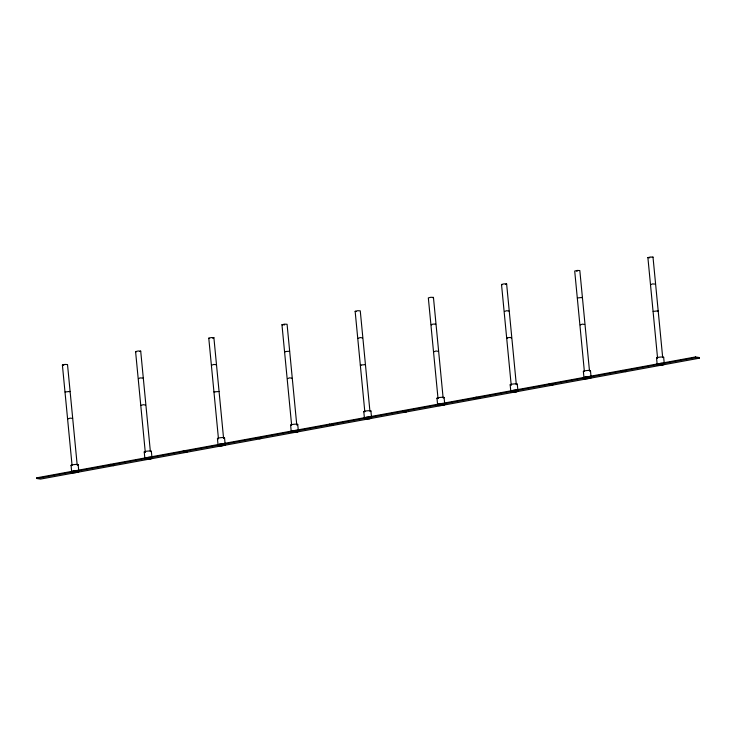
<?xml version="1.0" encoding="UTF-8"?>
<svg xmlns="http://www.w3.org/2000/svg" width="736" height="736" viewBox="0 0 736 736"><rect width="100%" height="100%" fill="white"/><g stroke="black" fill="none" stroke-linecap="round" stroke-linejoin="round"><path stroke-width="1.1" d="M72.073 465.492L62.394 365.047L64.915 364.421L67.519 364.559L77.188 464.996M72.616 418.37L70.086 418.131L67.933 418.913M145.259 452.06L135.59 351.624L138.101 350.998L140.705 351.127L150.374 451.564M140.705 351.127L139.978 351.468M143.216 378.083L140.024 377.927L138.534 378.635M218.445 438.628L208.776 338.192L211.287 337.566L213.891 337.695L223.56 438.141M213.891 337.695L212.649 338.146M218.988 391.515L213.946 391.902L214.719 392.095M291.631 425.206L281.962 324.76L284.473 324.134L287.077 324.272L296.746 424.709M289.588 351.228L284.547 351.615L285.32 351.817M364.817 411.774L355.148 311.337L357.659 310.712L360.263 310.84L369.932 411.277M365.36 364.66L360.318 365.047L361.091 365.24M438.003 398.342L428.334 297.905L430.854 297.28L433.449 297.408L443.118 397.854M433.449 297.408L432.731 297.749M511.189 384.919L501.52 284.473L504.04 283.857L506.635 283.986L516.304 384.422M506.635 283.986L505.393 284.436M584.375 371.487L574.706 271.05L577.226 270.425L579.821 270.554L589.49 370.99M657.561 358.064L647.892 257.618L650.412 256.993L653.007 257.122L662.685 357.567M653.007 257.122L652.289 257.462M655.518 284.087L652.335 283.93L650.845 284.63M216.154 364.771L213.872 364.421L211.72 365.203M145.553 405.058L143.272 404.708L140.852 405.416M362.526 337.916L360.254 337.566L358.092 338.348M291.925 378.203L289.644 377.844L287.491 378.626M508.898 311.061L506.626 310.712L504.464 311.484M438.297 351.339L436.025 350.989L433.863 351.771M584.669 324.484L582.397 324.134L580.244 324.916M69.377 391.745L70.104 391.414L65.081 391.994M435.316 324.604C437.764 323.454 429.06 324.3 431.692 324.953M581.688 297.749L582.406 297.408L577.392 297.997M511.088 338.036C513.535 336.876 504.832 337.723 507.472 338.385M657.46 311.172L658.177 310.831L653.163 311.42M36.8 477.811L695.483 356.951L699.136 357.521L699.2 358.22L40.517 479.081L36.864 478.51L36.8 477.811L38.622 478.096M36.864 478.51L695.548 357.65L699.2 358.22M696.918 357.926L699.136 357.521M576.638 271.234L577.309 271.179M283.894 324.944L284.556 324.898M649.824 257.802L647.892 257.618M356.463 311.54L355.148 311.337M63.71 365.249L62.394 365.047M589.37 377.642C578.459 378.451 591.615 379.049 589.37 377.642L589.416 378.359L585.764 377.798L585.7 377.099M296.626 431.351C285.715 432.17 298.871 432.759 296.626 431.351L296.672 432.078L293.02 431.508L292.956 430.808M223.44 444.783C212.529 445.593 225.685 446.191 223.44 444.783L223.486 445.51L219.834 444.94L219.77 444.24M502.292 284.676L501.52 284.473M282.734 324.962L281.962 324.76M209.548 338.385L208.776 338.192M136.362 351.817L135.59 351.624M662.602 364.936L658.95 364.366L658.886 363.667M626.014 371.652L622.362 371.082L622.297 370.383M477.747 397.523L475.916 397.238L475.99 397.937L479.642 398.507L479.568 397.799M405.472 411.093L402.73 410.67L402.804 411.369L406.456 411.939M369.858 418.646L366.206 418.085L366.142 417.376M333.27 425.362L329.618 424.801L329.544 424.092M150.3 458.933L146.648 458.372L146.584 457.663M111.817 464.664L109.986 464.379L110.05 465.088L113.703 465.649M77.114 472.365L73.462 471.794L73.398 471.095M695.483 356.951L695.548 357.65M663.66 357.282L664.268 363.602M656.549 357.963L657.156 364.292M590.474 370.705L590.98 375.976M583.363 371.395L583.97 377.724M552.754 384.376L552.828 385.075L549.176 384.514L549.111 383.806M517.288 384.137L517.794 389.408M516.166 391.092L516.23 391.791L512.578 391.23L512.514 390.522M510.177 384.818L510.784 391.147A3.57 0.524 -5.5 0 1 512.928 390.448A3.57 0.524 -5.5 0 1 516.81 390.19M444.093 397.569L444.608 402.84M439.328 403.954L439.392 404.653L443.044 405.223L442.98 404.515A3.57 0.524 -5.5 0 0 443.707 404.358M436.991 398.25L437.598 404.579M370.907 410.992L371.524 417.321M363.805 411.682L364.412 418.002M297.721 424.424L298.236 429.695M290.619 425.104L291.226 431.434M260.01 438.086L260.084 438.794L256.432 438.224L256.358 437.524M224.535 437.846L225.041 443.127M217.433 438.536L218.04 444.866A3.57 0.524 -5.5 0 1 221.076 444.047A3.57 0.524 -5.5 0 1 225.014 444.056M186.824 451.518L186.889 452.217L183.246 451.656L183.172 450.956M151.349 451.278L151.855 456.55M144.247 451.968L144.854 458.289M78.163 464.71L78.77 471.031M71.061 465.391L71.668 471.721M515.31 391.221A3.57 0.524 -5.5 0 1 514.4 391.331M511.253 385.094A3.57 0.524 -5.5 0 1 511.18 384.348A3.57 0.524 -5.5 0 1 516.203 383.861A3.57 0.524 -5.5 0 1 516.286 384.606M584.108 377.844A3.57 0.524 -5.5 0 1 585.313 377.172A3.57 0.524 -5.5 0 1 589.251 376.749M583.869 371.606A3.57 0.524 -5.5 0 1 586.859 370.53A3.57 0.524 -5.5 0 1 590.024 371.018M663.817 363.915A3.57 0.524 -5.5 0 1 663.265 364.081M657.662 364.504A3.57 0.524 -5.5 0 1 658.159 363.823A3.57 0.524 -5.5 0 1 662.437 363.326M657.055 358.184A3.57 0.524 -5.5 0 1 659.585 357.144A3.57 0.524 -5.5 0 1 663.55 357.429M78.329 471.344A3.57 0.524 -5.5 0 1 77.777 471.509M71.797 471.85A3.57 0.524 -5.5 0 1 71.769 471.574M72.11 471.417A3.57 0.524 -5.5 0 1 76.084 470.782M71.558 465.612A3.57 0.524 -5.5 0 1 74.557 464.526A3.57 0.524 -5.5 0 1 77.712 465.014M144.955 458.142A3.57 0.524 -5.5 0 1 147.89 457.47A3.57 0.524 -5.5 0 1 151.46 457.387M145.323 452.235A3.57 0.524 -5.5 0 1 145.038 451.545A3.57 0.524 -5.5 0 1 149.785 450.993A3.57 0.524 -5.5 0 1 150.908 451.591M218.509 438.803A3.57 0.524 -5.5 0 1 218.426 438.067A3.57 0.524 -5.5 0 1 223.459 437.58A3.57 0.524 -5.5 0 1 223.532 438.325M291.732 431.655A3.57 0.524 -5.5 0 1 292.569 430.882A3.57 0.524 -5.5 0 1 297.252 430.477M291.125 425.325A3.57 0.524 -5.5 0 1 292.082 424.534A3.57 0.524 -5.5 0 1 296.856 424.166A3.57 0.524 -5.5 0 1 296.728 424.893M371.073 417.625A3.57 0.524 -5.5 0 1 370.521 417.79M364.55 418.131A3.57 0.524 -5.5 0 1 364.522 417.855M364.863 417.698A3.57 0.524 -5.5 0 1 368.828 417.064M363.943 411.801A3.57 0.524 -5.5 0 1 367.761 410.771A3.57 0.524 -5.5 0 1 370.466 411.304M437.708 404.432A3.57 0.524 -5.5 0 1 440.634 403.76A3.57 0.524 -5.5 0 1 444.204 403.678M438.067 398.526A3.57 0.524 -5.5 0 1 437.782 397.836A3.57 0.524 -5.5 0 1 442.538 397.284A3.57 0.524 -5.5 0 1 443.652 397.872M72.809 472.218L77.85 471.831L72.809 472.218M145.995 458.795L151.036 458.408L145.995 458.795M365.553 418.508L370.594 418.122L365.553 418.508M438.739 405.076L443.78 404.69L438.739 405.076M511.925 391.653L516.966 391.258L511.925 391.653M658.297 364.789L663.338 364.403L658.297 364.789M511.934 392.122A3.57 0.524 -5.5 0 0 517.859 391.313A3.57 0.524 -5.5 0 0 513.434 391.092A3.57 0.524 -5.5 0 0 511.934 392.122M585.12 378.69A3.57 0.524 -5.5 0 0 591.045 377.881A3.57 0.524 -5.5 0 0 586.62 377.66A3.57 0.524 -5.5 0 0 585.12 378.69M658.306 365.268A3.57 0.524 -5.5 0 0 664.231 364.458A3.57 0.524 -5.5 0 0 659.806 364.237A3.57 0.524 -5.5 0 0 658.306 365.268M72.818 472.696A3.57 0.524 -5.5 0 0 78.734 471.886A3.57 0.524 -5.5 0 0 74.308 471.666A3.57 0.524 -5.5 0 0 72.818 472.696M146.004 459.264A3.57 0.524 -5.5 0 0 151.92 458.454A3.57 0.524 -5.5 0 0 147.504 458.234A3.57 0.524 -5.5 0 0 146.004 459.264M219.19 445.841A3.57 0.524 -5.5 0 0 225.106 445.032A3.57 0.524 -5.5 0 0 220.69 444.802A3.57 0.524 -5.5 0 0 219.19 445.841M292.376 432.409A3.57 0.524 -5.5 0 0 298.292 431.6A3.57 0.524 -5.5 0 0 293.876 431.379A3.57 0.524 -5.5 0 0 292.376 432.409M365.562 418.977A3.57 0.524 -5.5 0 0 371.478 418.168A3.57 0.524 -5.5 0 0 367.062 417.947A3.57 0.524 -5.5 0 0 365.562 418.977M438.748 405.554A3.57 0.524 -5.5 0 0 444.664 404.745A3.57 0.524 -5.5 0 0 440.248 404.524A3.57 0.524 -5.5 0 0 438.748 405.554"/></g></svg>
